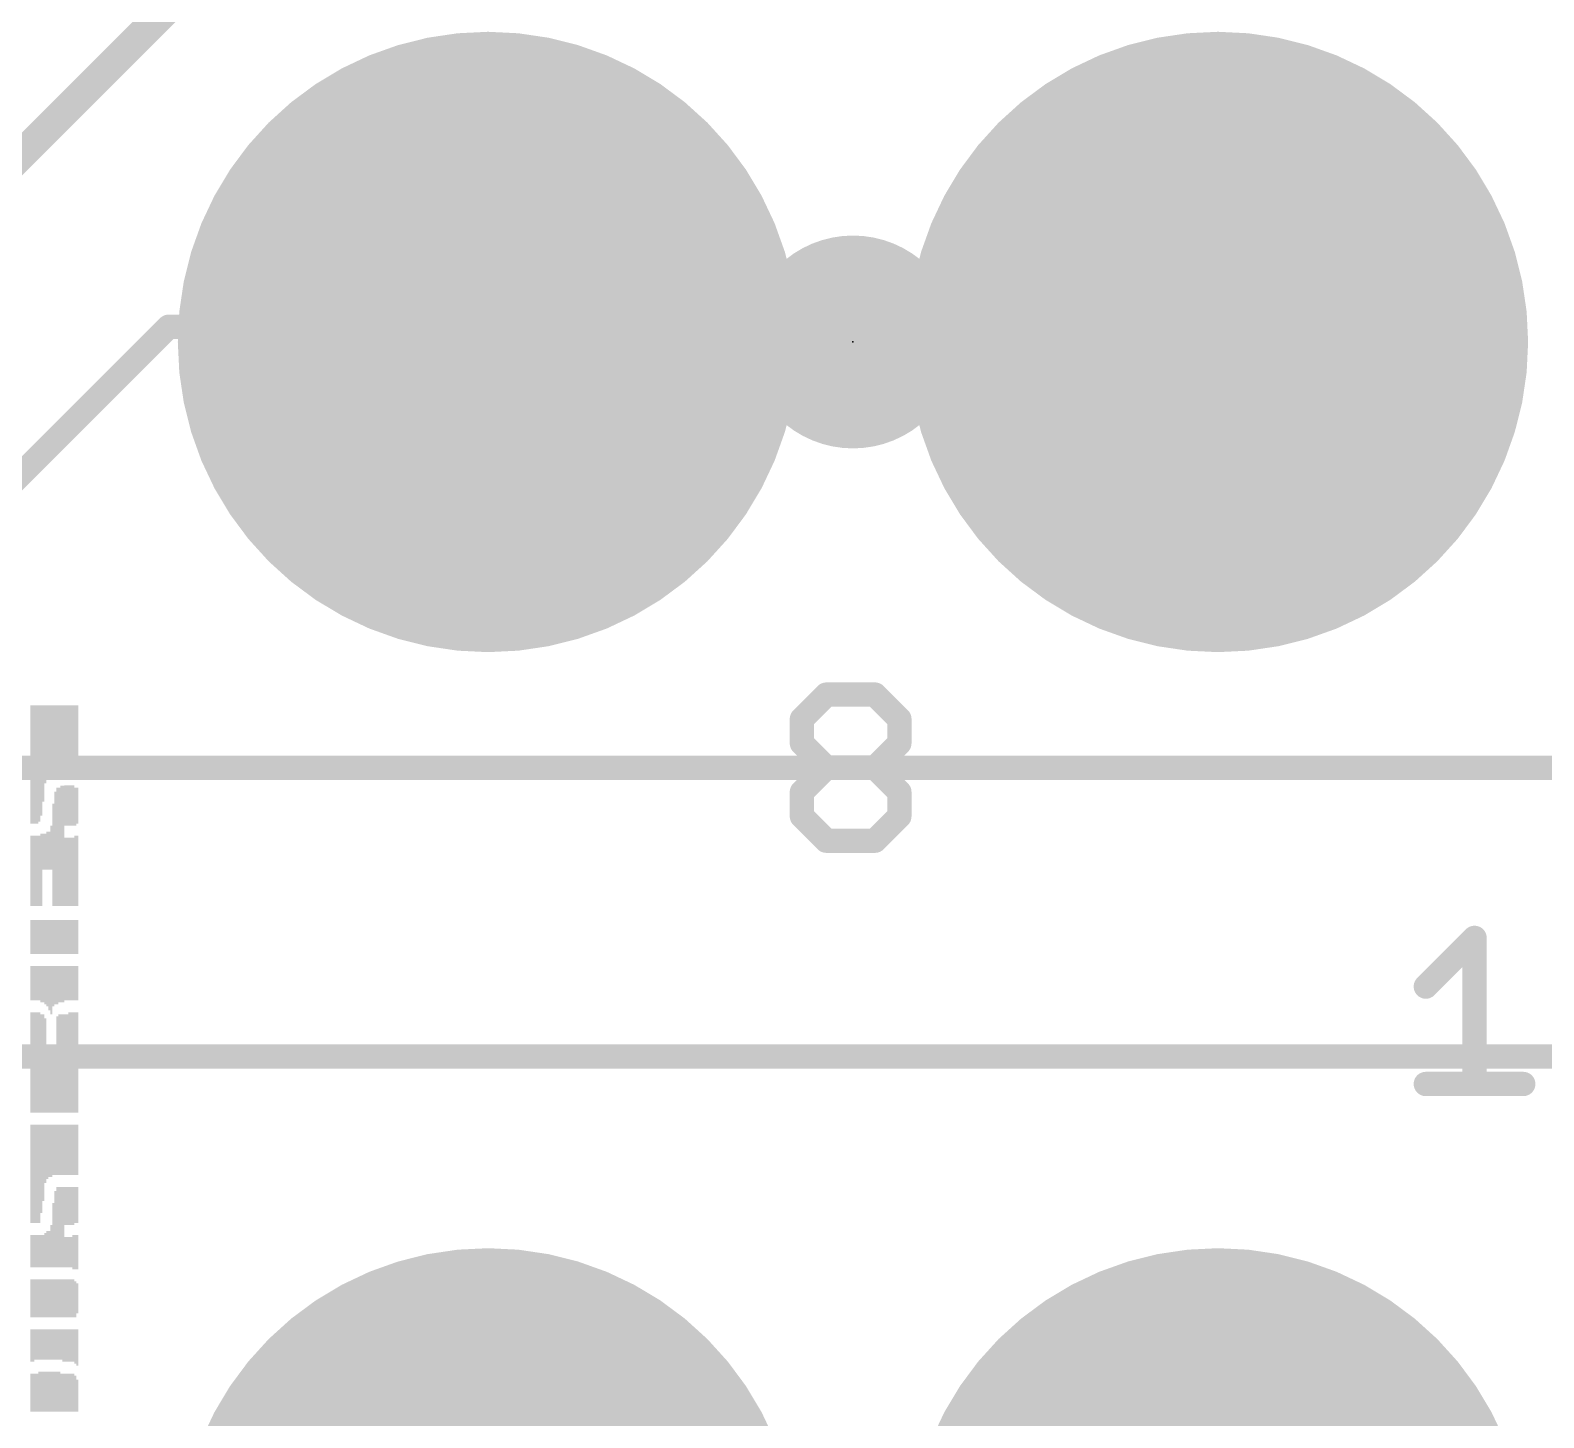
# Model space of a CAD drawing. Extents: x 0 to 68.6, y 0 to 53.3.
# Drawn here: x 13.45 to 26.09, y 22.76 to 34.35 of the extents above; entities that cross this region are included whole.
import ezdxf

# ---------------------------------------------------------------- set-up
doc = ezdxf.new("R2010")
doc.units = 0
for name, color, linetype in [('1', 12, 'CONTINUOUS'), ('17', 110, 'CONTINUOUS'), ('21', 40, 'CONTINUOUS'), ('23', 53, 'CONTINUOUS'), ('29', 253, 'CONTINUOUS')]:
    doc.layers.add(name, color=color, linetype=linetype)

# ---------------------------------------------------------------- blocks, each defined once
blk = doc.blocks.new('ROUNDP')
at = {"const_width": 0.5}
blk.add_lwpolyline([(0, -0.25, 1), (0, 0.25, 1), (0, -0.25)], format="xyb", dxfattribs=at)
blk = doc.blocks.new('RECT')
blk.add_solid([(-0.5, -0.5), (0.5, -0.5), (-0.5, 0.5), (0.5, 0.5)])

msp = doc.modelspace()

# ---------------------------------------------------------------- linework, layer by layer
at = {"layer": '1'}
for points, const_width in [([(13.208, 33.147), (16.383, 36.322)], 0.254), ([(10.2033, 27.4753), (14.605, 31.877)], 0.2032), ([(14.605, 31.877), (17.145, 31.877)], 0.2032), ([(17.145, 31.877), (17.272, 31.75)], 0.2032), ([(17.272, 31.75), (20.32, 31.75)], 0.254), ([(20.32, 31.75), (23.368, 31.75)], 0.254), ([(13.335, 28.194), (31.496, 28.194)], 0.2032), ([(13.081, 25.781), (46.736, 25.781)], 0.2032)]:
    msp.add_lwpolyline(points, dxfattribs=dict(at, const_width=const_width))
for points, const_width in [([(14.605, 31.9278, 1), (14.605, 31.8262)], 0.1016), ([(14.6409, 31.8411, 1), (14.5691, 31.9129)], 0.1016), ([(17.1809, 31.9129, 1), (17.1091, 31.8411)], 0.1016), ([(17.145, 31.8262, 1), (17.145, 31.9278)], 0.1016), ([(17.272, 31.8135, 1), (17.272, 31.6865)], 0.127), ([(20.32, 31.8135, 1), (20.32, 31.6865)], 0.127), ([(20.32, 31.6865, 1), (20.32, 31.8135)], 0.127), ([(23.368, 31.6865, 1), (23.368, 31.8135)], 0.127), ([(17.2361, 31.7141, 1), (17.3079, 31.7859)], 0.1016)]:
    msp.add_lwpolyline(points, format="xyb", dxfattribs=dict(at, const_width=const_width))
at = {"layer": '21', "const_width": 0.2032}
for points in [[(19.8937, 28.6013), (20.0971, 28.8046)], [(20.0971, 28.8046), (20.5039, 28.8046)], [(20.5039, 28.8046), (20.7072, 28.6013)], [(19.8937, 28.3979), (19.8937, 28.6013)], [(20.7072, 28.6013), (20.7072, 28.3979)], [(20.0971, 28.1945), (19.8937, 28.3979)], [(20.7072, 28.3979), (20.5039, 28.1945)], [(19.8937, 27.9911), (20.0971, 28.1945)], [(20.0971, 28.1945), (20.5039, 28.1945)], [(20.5039, 28.1945), (20.7072, 27.9911)], [(19.8937, 27.7878), (19.8937, 27.9911)], [(20.7072, 27.9911), (20.7072, 27.7878)], [(20.0971, 27.5844), (19.8937, 27.7878)], [(20.7072, 27.7878), (20.5039, 27.5844)], [(20.5039, 27.5844), (20.0971, 27.5844)], [(25.1043, 26.3659), (25.5111, 26.7726)], [(25.5111, 26.7726), (25.5111, 25.5524)], [(25.1043, 25.5524), (25.9178, 25.5524)]]:
    msp.add_lwpolyline(points, dxfattribs=at)
at = {"layer": '21', "const_width": 0.1016}
for points in [[(20.0971, 28.8554, 1), (20.0971, 28.7538)], [(20.133, 28.7687, 1), (20.0612, 28.8406)], [(20.5398, 28.8406, 1), (20.4679, 28.7687)], [(20.5039, 28.7538, 1), (20.5039, 28.8554)], [(19.9445, 28.6013, 1), (19.8429, 28.6013)], [(20.758, 28.6013, 1), (20.6564, 28.6013)], [(19.8578, 28.6372, 1), (19.9297, 28.5653)], [(20.6713, 28.5653, 1), (20.7432, 28.6372)], [(19.9297, 28.4338, 1), (19.8578, 28.362)], [(19.8429, 28.3979, 1), (19.9445, 28.3979)], [(20.6564, 28.3979, 1), (20.758, 28.3979)], [(20.7432, 28.362, 1), (20.6713, 28.4338)], [(20.0971, 28.2453, 1), (20.0971, 28.1437)], [(20.133, 28.1586, 1), (20.0612, 28.2304)], [(20.0612, 28.1586, 1), (20.133, 28.2304)], [(20.5398, 28.2304, 1), (20.4679, 28.1586)], [(20.4679, 28.2304, 1), (20.5398, 28.1586)], [(20.5039, 28.1437, 1), (20.5039, 28.2453)], [(19.9445, 27.9911, 1), (19.8429, 27.9911)], [(19.8578, 28.0271, 1), (19.9297, 27.9552)], [(20.758, 27.9911, 1), (20.6564, 27.9911)], [(20.6713, 27.9552, 1), (20.7432, 28.0271)], [(19.9297, 27.8237, 1), (19.8578, 27.7519)], [(19.8429, 27.7878, 1), (19.9445, 27.7878)], [(20.6564, 27.7878, 1), (20.758, 27.7878)], [(20.7432, 27.7519, 1), (20.6713, 27.8237)], [(20.0971, 27.6352, 1), (20.0971, 27.5336)], [(20.5039, 27.5336, 1), (20.5039, 27.6352)], [(20.0612, 27.5485, 1), (20.133, 27.6203)], [(20.4679, 27.6203, 1), (20.5398, 27.5485)], [(25.5619, 26.7726, 1), (25.4603, 26.7726)], [(25.547, 26.7367, 1), (25.4752, 26.8086)], [(25.0684, 26.4018, 1), (25.1402, 26.33)], [(25.1043, 25.6032, 1), (25.1043, 25.5016)], [(25.4603, 25.5524, 1), (25.5619, 25.5524)], [(25.9178, 25.5016, 1), (25.9178, 25.6032)]]:
    msp.add_lwpolyline(points, format="xyb", dxfattribs=at)
at = {"layer": '23'}
msp.add_point((20.32, 31.75), dxfattribs=at)
msp.add_point((20.32, 31.75), dxfattribs=at)

# ---------------------------------------------------------------- block references
at = {"layer": '17'}
for p, xscale, yscale, rotation in [((17.272, 31.75), 5.08, 5.08, 90), ((17.272, 31.75), 5.08, 5.08, 90), ((23.368, 31.75), 5.08, 5.08, 90), ((23.368, 31.75), 5.08, 5.08, 90), ((20.32, 31.75), 1.6764, 1.6764, 180), ((20.32, 31.75), 1.6764, 1.6764, 180), ((17.272, 21.59), 5.08, 5.08, 270), ((17.272, 21.59), 5.08, 5.08, 270), ((23.368, 21.59), 5.08, 5.08, 270), ((23.368, 21.59), 5.08, 5.08, 270)]:
    msp.add_blockref('ROUNDP', p, dxfattribs=dict(at, xscale=xscale, yscale=yscale, rotation=rotation))
at = {"layer": '21', "rotation": 90}
for p, xscale, yscale in [((13.4574, 28.2215), 0.9891, 0.0168), ((13.4742, 28.2215), 0.9891, 0.0168), ((13.4909, 28.2215), 0.9891, 0.0167), ((13.5077, 28.2215), 0.9891, 0.0168), ((13.5245, 28.2299), 0.9723, 0.0168), ((13.5412, 28.255), 0.922, 0.0167), ((13.558, 28.3137), 0.8047, 0.0168), ((13.5748, 28.3891), 0.6538, 0.0168), ((13.5915, 28.4059), 0.6203, 0.0167), ((13.6083, 28.4143), 0.6035, 0.0168), ((13.625, 28.4226), 0.5868, 0.0167), ((13.6418, 28.4226), 0.5868, 0.0168), ((13.6586, 28.4226), 0.5868, 0.0168), ((13.6753, 28.4226), 0.5868, 0.0167), ((13.6921, 28.4226), 0.5868, 0.0168), ((13.7089, 28.4226), 0.5868, 0.0168), ((13.7256, 28.431), 0.57, 0.0167), ((13.7424, 28.431), 0.57, 0.0168), ((13.7592, 28.431), 0.57, 0.0168), ((13.7759, 28.4226), 0.5868, 0.0167), ((13.7927, 28.4226), 0.5868, 0.0168), ((13.8095, 28.4226), 0.5868, 0.0168), ((13.8262, 28.4226), 0.5868, 0.0167), ((13.843, 28.4226), 0.5868, 0.0168), ((13.6586, 27.5174), 0.9555, 0.0168), ((13.6753, 27.5341), 0.989, 0.0167), ((13.6921, 27.5341), 0.989, 0.0168), ((13.7089, 27.5425), 1.0058, 0.0168), ((13.7256, 27.5425), 1.0058, 0.0167), ((13.7424, 27.8778), 0.3353, 0.0168), ((13.7592, 27.8778), 0.3353, 0.0168), ((13.7759, 27.8778), 0.3353, 0.0167), ((13.7927, 27.8778), 0.3353, 0.0168), ((13.8095, 27.8778), 0.3353, 0.0168), ((13.8262, 27.8694), 0.3185, 0.0167), ((13.843, 27.8778), 0.3017, 0.0168), ((13.6418, 27.4671), 0.8549, 0.0168), ((13.625, 27.5257), 0.3688, 0.0167), ((13.4574, 27.333), 0.5867, 0.0168), ((13.4742, 27.333), 0.5867, 0.0168), ((13.4909, 27.333), 0.5867, 0.0167), ((13.5077, 27.333), 0.5867, 0.0168), ((13.5245, 27.333), 0.5867, 0.0168), ((13.5412, 27.3414), 0.6035, 0.0167), ((13.558, 27.4922), 0.3018, 0.0168), ((13.5748, 27.4922), 0.3018, 0.0168), ((13.5915, 27.5006), 0.3185, 0.0167), ((13.6083, 27.5006), 0.3185, 0.0168), ((13.7424, 27.3246), 0.5699, 0.0168), ((13.7592, 27.3246), 0.5699, 0.0168), ((13.7759, 27.3246), 0.5699, 0.0167), ((13.7927, 27.3246), 0.5699, 0.0168), ((13.8095, 27.3246), 0.5699, 0.0168), ((13.8262, 27.333), 0.5867, 0.0167), ((13.843, 27.333), 0.5867, 0.0168), ((13.4574, 26.7797), 0.285, 0.0168), ((13.4742, 26.7797), 0.285, 0.0168), ((13.4909, 26.7797), 0.285, 0.0167), ((13.5077, 26.7797), 0.285, 0.0168), ((13.5245, 26.7797), 0.285, 0.0168), ((13.5412, 26.7797), 0.285, 0.0167), ((13.558, 26.7797), 0.285, 0.0168), ((13.5748, 26.7797), 0.285, 0.0168), ((13.5915, 26.7797), 0.285, 0.0167), ((13.6083, 26.7797), 0.285, 0.0168), ((13.625, 26.7797), 0.285, 0.0167), ((13.6418, 26.7797), 0.285, 0.0168), ((13.6586, 26.7797), 0.285, 0.0168), ((13.6753, 26.7797), 0.285, 0.0167), ((13.6921, 26.7797), 0.285, 0.0168), ((13.7089, 26.7797), 0.285, 0.0168), ((13.7256, 26.7797), 0.285, 0.0167), ((13.7424, 26.7797), 0.285, 0.0168), ((13.7592, 26.7797), 0.285, 0.0168), ((13.7759, 26.7797), 0.285, 0.0167), ((13.7927, 26.7797), 0.285, 0.0168), ((13.8095, 26.7797), 0.285, 0.0168), ((13.8262, 26.7797), 0.285, 0.0167), ((13.843, 26.7797), 0.285, 0.0168), ((13.4574, 26.3942), 0.285, 0.0168), ((13.4742, 26.3942), 0.285, 0.0168), ((13.4909, 26.3942), 0.285, 0.0167), ((13.5077, 26.3942), 0.285, 0.0168), ((13.5245, 26.3942), 0.285, 0.0168), ((13.5412, 26.3858), 0.3018, 0.0167), ((13.558, 26.3858), 0.3018, 0.0168), ((13.5748, 26.3774), 0.3186, 0.0168), ((13.5915, 26.3691), 0.3353, 0.0167), ((13.6083, 26.3523), 0.3689, 0.0168), ((13.625, 26.3355), 0.4024, 0.0167), ((13.6418, 26.3691), 0.3353, 0.0168), ((13.6586, 26.3774), 0.3186, 0.0168), ((13.6753, 26.3774), 0.3186, 0.0167), ((13.6921, 26.3858), 0.3018, 0.0168), ((13.7089, 26.3858), 0.3018, 0.0168), ((13.7256, 26.3858), 0.3018, 0.0167), ((13.7424, 26.3942), 0.285, 0.0168), ((13.7592, 26.3942), 0.285, 0.0168), ((13.7759, 26.3942), 0.285, 0.0167), ((13.7927, 26.3942), 0.285, 0.0168), ((13.8095, 26.3942), 0.285, 0.0168), ((13.8262, 26.3942), 0.285, 0.0167), ((13.843, 26.3942), 0.285, 0.0168), ((13.4574, 25.9919), 0.3185, 0.0168), ((13.4742, 25.9919), 0.3185, 0.0168), ((13.4909, 25.9919), 0.3185, 0.0167), ((13.5077, 25.9919), 0.3185, 0.0168), ((13.5245, 25.9919), 0.3185, 0.0168), ((13.5412, 25.9835), 0.3017, 0.0167), ((13.558, 25.9835), 0.3017, 0.0168), ((13.5748, 25.9667), 0.2682, 0.0168), ((13.6753, 25.9751), 0.285, 0.0167), ((13.6921, 25.9835), 0.3017, 0.0168), ((13.7089, 25.9835), 0.3017, 0.0168), ((13.7256, 25.9835), 0.3017, 0.0167), ((13.7424, 25.9835), 0.3017, 0.0168), ((13.7592, 25.9835), 0.3017, 0.0168), ((13.7759, 25.9919), 0.3185, 0.0167), ((13.7927, 25.9919), 0.3185, 0.0168), ((13.8095, 25.9919), 0.3185, 0.0168), ((13.8262, 25.9919), 0.3185, 0.0167), ((13.843, 25.9919), 0.3185, 0.0168), ((13.4574, 25.5225), 0.4191, 0.0168), ((13.4742, 25.5225), 0.4191, 0.0168), ((13.4909, 25.5225), 0.4191, 0.0167), ((13.5077, 25.5225), 0.4191, 0.0168), ((13.5245, 25.5225), 0.4191, 0.0168), ((13.5412, 25.5225), 0.4191, 0.0167), ((13.558, 25.5225), 0.4191, 0.0168), ((13.5748, 25.5225), 0.4191, 0.0168), ((13.5915, 25.5225), 0.4191, 0.0167), ((13.6083, 25.5225), 0.4191, 0.0168), ((13.625, 25.5225), 0.4191, 0.0167), ((13.6418, 25.5225), 0.4191, 0.0168), ((13.6586, 25.5225), 0.4191, 0.0168), ((13.6753, 25.5225), 0.4191, 0.0167), ((13.6921, 25.5225), 0.4191, 0.0168), ((13.7089, 25.5225), 0.4191, 0.0168), ((13.7256, 25.5225), 0.4191, 0.0167), ((13.7424, 25.5225), 0.4191, 0.0168), ((13.7592, 25.5225), 0.4191, 0.0168), ((13.7759, 25.5225), 0.4191, 0.0167), ((13.7927, 25.5225), 0.4191, 0.0168), ((13.8095, 25.5225), 0.4191, 0.0168), ((13.8262, 25.5225), 0.4191, 0.0167), ((13.843, 25.5225), 0.4191, 0.0168), ((13.4574, 24.8016), 0.8214, 0.0168), ((13.4742, 24.8016), 0.8214, 0.0168), ((13.4909, 24.8016), 0.8214, 0.0167), ((13.5077, 24.8016), 0.8214, 0.0168), ((13.5245, 24.8016), 0.8214, 0.0168), ((13.5412, 24.8435), 0.7376, 0.0167), ((13.558, 24.8938), 0.637, 0.0168), ((13.5748, 24.9692), 0.4862, 0.0168), ((13.5915, 24.986), 0.4526, 0.0167), ((13.6083, 24.9944), 0.4359, 0.0168), ((13.625, 24.9944), 0.4359, 0.0167), ((13.6418, 25.0028), 0.4191, 0.0168), ((13.6586, 25.0028), 0.4191, 0.0168), ((13.6753, 25.0028), 0.4191, 0.0167), ((13.6921, 25.0028), 0.4191, 0.0168), ((13.7089, 25.0028), 0.4191, 0.0168), ((13.7256, 25.0028), 0.4191, 0.0167), ((13.7424, 25.0028), 0.4191, 0.0168), ((13.7592, 25.0028), 0.4191, 0.0168), ((13.7759, 25.0028), 0.4191, 0.0167), ((13.7927, 25.0028), 0.4191, 0.0168), ((13.8095, 25.0028), 0.4191, 0.0168), ((13.8262, 25.0028), 0.4191, 0.0167), ((13.843, 25.0028), 0.4191, 0.0168), ((13.6586, 24.3406), 0.637, 0.0168), ((13.6753, 24.3574), 0.6705, 0.0167), ((13.6921, 24.3574), 0.6705, 0.0168), ((13.7089, 24.3574), 0.6705, 0.0168), ((13.7256, 24.3574), 0.6705, 0.0167), ((13.7424, 24.5334), 0.3185, 0.0168), ((13.7592, 24.5334), 0.3185, 0.0168), ((13.7759, 24.5334), 0.3185, 0.0167), ((13.7927, 24.5334), 0.3185, 0.0168), ((13.8095, 24.5334), 0.3185, 0.0168), ((13.8262, 24.5418), 0.3017, 0.0167), ((13.843, 24.5418), 0.3017, 0.0168), ((13.6418, 24.2903), 0.5364, 0.0168), ((13.4574, 24.1562), 0.2682, 0.0168), ((13.4742, 24.1562), 0.2682, 0.0168), ((13.4909, 24.1562), 0.2682, 0.0167), ((13.5077, 24.1562), 0.2682, 0.0168), ((13.5245, 24.1562), 0.2682, 0.0168), ((13.5412, 24.1562), 0.2682, 0.0167), ((13.558, 24.1562), 0.2682, 0.0168), ((13.5748, 24.1646), 0.2849, 0.0168), ((13.5915, 24.173), 0.3017, 0.0167), ((13.6083, 24.173), 0.3017, 0.0168), ((13.625, 24.1981), 0.352, 0.0167), ((13.7424, 24.1478), 0.2514, 0.0168), ((13.7592, 24.1478), 0.2514, 0.0168), ((13.7759, 24.1478), 0.2514, 0.0167), ((13.7927, 24.1478), 0.2514, 0.0168), ((13.8095, 24.1478), 0.285, 0.0168), ((13.8262, 24.1478), 0.285, 0.0167), ((13.843, 24.1478), 0.285, 0.0168), ((13.4574, 23.7623), 0.3185, 0.0168), ((13.4742, 23.7623), 0.3185, 0.0168), ((13.4909, 23.7623), 0.3185, 0.0167), ((13.5077, 23.7623), 0.3185, 0.0168), ((13.5245, 23.7623), 0.3185, 0.0168), ((13.5412, 23.7623), 0.3185, 0.0167), ((13.558, 23.7623), 0.3185, 0.0168), ((13.5748, 23.7623), 0.3185, 0.0168), ((13.5915, 23.7623), 0.3185, 0.0167), ((13.6083, 23.7623), 0.3185, 0.0168), ((13.625, 23.7623), 0.3185, 0.0167), ((13.6418, 23.7623), 0.3185, 0.0168), ((13.6586, 23.7623), 0.3185, 0.0168), ((13.6753, 23.7623), 0.3185, 0.0167), ((13.6921, 23.7623), 0.3185, 0.0168), ((13.7089, 23.7623), 0.3185, 0.0168), ((13.7256, 23.7623), 0.3185, 0.0167), ((13.7424, 23.7623), 0.3185, 0.0168), ((13.7592, 23.7623), 0.3185, 0.0168), ((13.7759, 23.7623), 0.3185, 0.0167), ((13.7927, 23.7623), 0.3185, 0.0168), ((13.8095, 23.7623), 0.3185, 0.0168), ((13.8262, 23.7538), 0.3017, 0.0167), ((13.843, 23.7622), 0.2514, 0.0168), ((13.4574, 23.3682), 0.2683, 0.0168), ((13.4742, 23.3682), 0.2683, 0.0168), ((13.4909, 23.3767), 0.2515, 0.0167), ((13.5077, 23.3767), 0.2515, 0.0168), ((13.5245, 23.3767), 0.2515, 0.0168), ((13.5412, 23.3767), 0.2515, 0.0167), ((13.558, 23.3767), 0.2515, 0.0168), ((13.5748, 23.3767), 0.2515, 0.0168), ((13.5915, 23.3767), 0.2515, 0.0167), ((13.6083, 23.3767), 0.2515, 0.0168), ((13.625, 23.3767), 0.2515, 0.0167), ((13.6418, 23.3767), 0.2515, 0.0168), ((13.6586, 23.3767), 0.2515, 0.0168), ((13.6753, 23.3767), 0.2515, 0.0167), ((13.6921, 23.3767), 0.2515, 0.0168), ((13.7089, 23.3767), 0.2515, 0.0168), ((13.7256, 23.3682), 0.2683, 0.0167), ((13.7424, 23.3682), 0.2683, 0.0168), ((13.7592, 23.3682), 0.2683, 0.0168), ((13.7759, 23.3682), 0.2683, 0.0167), ((13.7927, 23.3682), 0.2683, 0.0168), ((13.8095, 23.3682), 0.2683, 0.0168), ((13.8262, 23.3599), 0.285, 0.0167), ((13.843, 23.3515), 0.3018, 0.0168), ((13.4574, 22.9743), 0.3186, 0.0168), ((13.4742, 22.9743), 0.3186, 0.0168), ((13.4909, 22.9743), 0.3186, 0.0167), ((13.5077, 22.9743), 0.3186, 0.0168), ((13.5245, 22.9826), 0.3353, 0.0168), ((13.5412, 22.9826), 0.3353, 0.0167), ((13.558, 22.9826), 0.3353, 0.0168), ((13.5748, 22.9826), 0.3353, 0.0168), ((13.5915, 22.9826), 0.3353, 0.0167), ((13.6083, 22.9826), 0.3353, 0.0168), ((13.625, 22.9826), 0.3353, 0.0167), ((13.6418, 22.9826), 0.3353, 0.0168), ((13.6586, 22.9826), 0.3353, 0.0168), ((13.6753, 22.9826), 0.3353, 0.0167), ((13.6921, 22.9826), 0.3353, 0.0168), ((13.7089, 22.9743), 0.3186, 0.0168), ((13.7256, 22.9743), 0.3186, 0.0167), ((13.7424, 22.9743), 0.3186, 0.0168), ((13.7592, 22.9743), 0.3186, 0.0168), ((13.7759, 22.9743), 0.3186, 0.0167), ((13.7927, 22.9743), 0.3186, 0.0168), ((13.8095, 22.9743), 0.3186, 0.0168), ((13.8262, 22.9659), 0.3018, 0.0167), ((13.843, 22.9491), 0.2683, 0.0168)]:
    msp.add_blockref('RECT', p, dxfattribs=dict(at, xscale=xscale, yscale=yscale))
at = {"layer": '29'}
for p, xscale, yscale, rotation in [((17.272, 31.75), 5.1816, 5.1816, 90), ((23.368, 31.75), 5.1816, 5.1816, 90), ((20.32, 31.75), 1.778, 1.778, 180), ((17.272, 21.59), 5.1816, 5.1816, 270), ((23.368, 21.59), 5.1816, 5.1816, 270)]:
    msp.add_blockref('ROUNDP', p, dxfattribs=dict(at, xscale=xscale, yscale=yscale, rotation=rotation))

doc.saveas('drawing.dxf')
